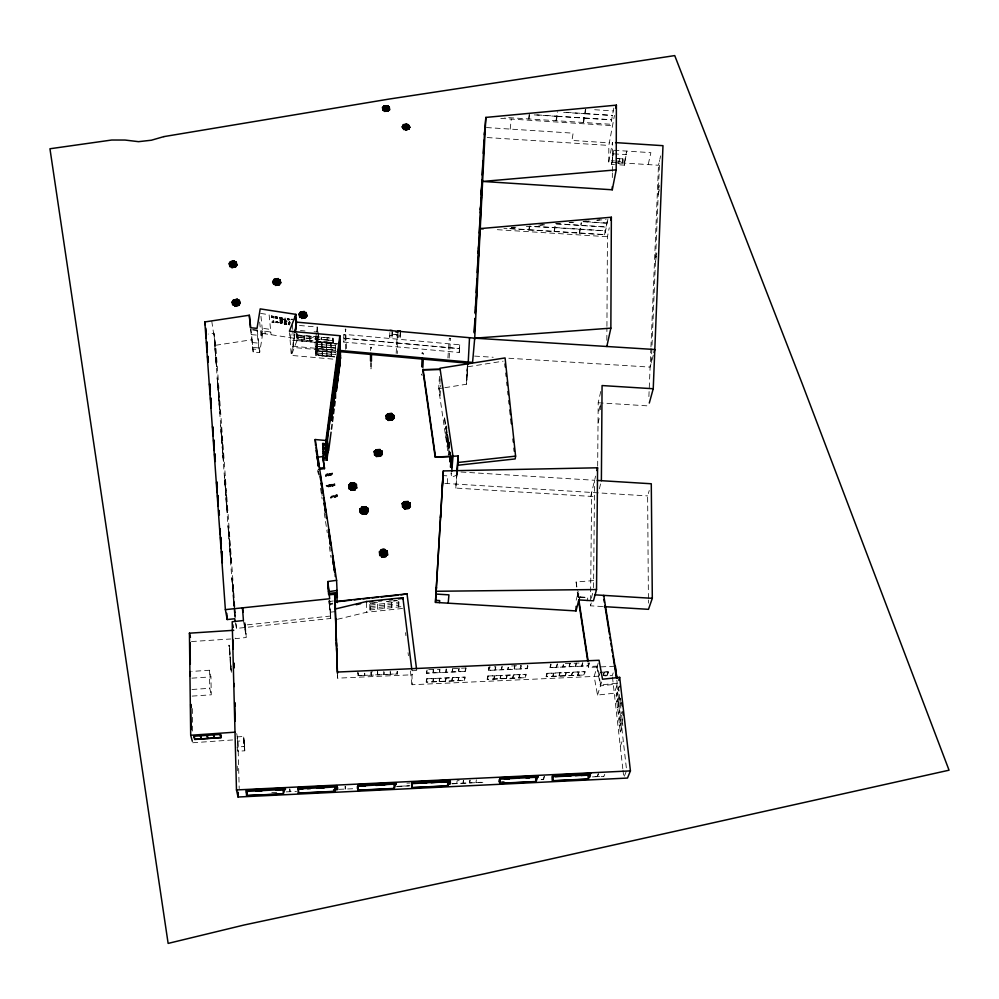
<?xml version="1.0" encoding="UTF-8"?>
<svg xmlns="http://www.w3.org/2000/svg" width="999" height="999" viewBox="0 0 999 999"><rect width="100%" height="100%" fill="white"/><g stroke="black" fill="none" stroke-linecap="round" stroke-linejoin="round"><path stroke-width="0.75" stroke-dasharray="5 3.75" d="M621.965 163.474L623.051 158.841L617.507 158.479M618.793 161.676L618.93 161.189M619.193 161.476L619.368 161.214M614.472 164.51L611.588 164.323L613.623 150.25L650.873 152.66L648.214 164.598M612.325 177.56L612.35 172.977M612.35 171.453L612.474 142.407L608.741 162.05L658.478 165.26L660.639 155.881M611.588 164.323L613.623 150.25M377.372 609.128L377.41 602.672L370.292 603.421L370.317 609.877M377.385 671.603L377.372 674.775L371.266 675.049L371.253 671.877L375.861 671.678M377.709 671.59L377.697 674.762L383.791 674.475L383.841 671.316M606.843 340.309L606.917 327.934M606.93 326.386L607.442 236.726L609.253 227.735M608.741 162.05L608.841 145.429L614.46 115.397M600.499 409.677L600.549 403.596L598.101 414.323M593.568 587.662L594.58 480.269L457.267 471.79L455.806 488.074L596.066 496.703M597.664 466.196L598.201 402.772L600.786 391.296M602.697 606.555L590.484 605.806L591.658 492.457M384.428 608.391L384.515 601.922L388.786 601.485M384.14 672.352L384.116 674.462L390.172 674.188L390.247 671.028M578.646 597.814L578.733 591.633M579.895 597.027L587.961 597.327L587.025 600.923M392.257 330.469L392.033 337.3L389.71 337.163L389.922 330.319M392.033 337.3L392.12 332.192M396.166 353.446L397.19 334.628L397.34 353.509M391.483 607.654L391.633 601.186L397.315 600.586M400.374 330.981L400.124 337.812L397.764 337.662L397.877 332.555M390.534 672.065L390.497 674.175L396.853 673.888L396.928 671.778M400.124 337.812L400.249 332.704M276.186 322.19L277.372 322.09M281.893 322.802C280.744 324.862 278.659 320.642 282.48 322.864M398.526 606.905L398.726 600.436M398.788 606.942L399.001 600.299L392.857 600.936M357.979 675.799L357.917 672.327L357.979 675.799L397.29 674.025L397.402 670.541M280.569 322.59C281.743 321.303 282.342 324.8 279.832 322.64M397.277 674.025L397.352 671.703M287.999 319.368L289.273 319.355M422.352 353.234C425.599 357.28 420.791 347.652 422.202 356.243M651.311 362.612L659.627 160.265M648.888 396.603L650.886 348.476M650.948 346.928L658.478 165.26M411.975 670.741L416.733 670.554M444.842 387.687L466.396 384.253L467.345 366.109M466.645 379.957L467.607 363.648M598.688 676.211L412.063 684.727L412.013 670.042M455.806 488.074L456.955 470.342M456.768 475.986L457.155 470.354M459.215 352.472L459.74 344.78L344.018 334.353L343.656 338.162L343.768 342.07L459.215 352.472L459.64 346.69M275.424 322.078L278.109 322.902L277.635 321.815L275.487 321.79L277.173 321.366L278.271 322.665M286.214 321.178L285.027 321.728M279.732 322.739L280.856 321.94L282.555 323.014M449.413 442.282L448.389 455.194L438.673 388.673L439.523 375.524M440.197 378.808L439.385 391.271L440.084 396.016L440.796 385.139M289.96 319.892C287.6 315.647 286.288 322.44 290.035 319.48M447.902 357.954L449.313 338.174M449.15 358.067L450.586 338.286M452.797 668.718L465.971 667.969L465.522 671.453L426.461 673.226L426.723 669.742L439.66 669.318L439.373 672.489L433.304 672.764L433.554 669.592M445.167 424.438L445.292 422.702M397.764 337.662L397.902 335.951L400.249 336.089M426.461 673.226L426.635 670.903M427.135 669.879L426.898 673.051L432.979 672.777L433.241 669.605M445.754 437.112L446.59 425.936L447.14 429.695M446.478 442.082L447.028 434.74M447.14 440.509C447.764 429.995 446.64 445.616 448.014 446.94M447.589 442.008L448.014 441.021L448.052 441.97M447.639 443.706L447.964 439.797M448.052 440.584L447.902 434.902M448.439 443.019L448.201 446.915M286.9 321.715L286.288 320.592L284.24 320.554A2.498 1.286 13.9 0 1 285.314 320.604C291.021 321.965 279.47 322.365 286.9 321.591M389.71 337.163L389.847 335.439L392.17 335.589M449.213 455.182L449.5 451.073L449.4 455.157M447.252 483.553L447.864 475.899L444.218 475.674M450 453.883L450.087 452.697M459.74 344.78L459.428 348.651L344.131 338.261L344.018 334.353M432.904 681.755L433.154 678.658L426.86 678.945L426.623 682.03L451.773 680.893L452.11 677.797L446.091 678.071L445.791 681.156M433.216 681.73L433.466 678.646L439.448 678.371L439.173 681.468M456.543 475.087C458.179 472.664 454.283 478.421 451.386 475.711L451.635 472.752M456.93 472.502L456.318 479.607M439.972 669.305L439.685 672.464L445.754 672.19L446.066 669.03M467.157 370.092L467.794 362.787M466.945 374.5L467.245 375.437L467.257 374.525M466.97 373.663L467.544 365.909M466.396 384.253L467.994 366.745L503.159 361.176M466.833 379.97L467.357 369.343M439.485 681.443L439.76 678.358L445.779 678.084L445.479 681.181M343.768 342.07L344.131 338.261M446.391 669.018L446.078 672.177L452.135 671.902L452.485 668.743M317.282 342.17L321.678 342.482M510.189 129.096L511.276 119.068M452.684 669.78L452.46 671.89L458.479 671.615L458.841 668.456M459.165 668.431L458.791 671.603L465.122 671.316L465.522 668.144M528.621 118.931L529.133 114.648M529.02 118.956L529.545 114.61M465.522 671.453L465.959 667.969M528.858 229.945L529.37 226.099M529.133 229.957L529.645 226.111L605.569 230.969M279.433 317.582C278.147 318.481 283.479 320.654 281.943 317.545L279.37 317.844L282.068 318.943M315.709 349.925L316.646 343.419L315.984 354.033L316.546 343.406M316.77 342.607C318.469 318.968 316.059 360.352 316.77 342.407L316.858 347.827M318.419 333.579L317.832 337.762L296.616 335.876L297.028 333.079M315.884 354.033L316.72 347.627M316.958 346.391L317.782 340.359L317.045 346.74M318.669 333.354L315.959 357.605L315.11 342.332L316.408 333.167M316.621 331.643L317.27 327.06L297.764 325.324M556.031 120.704L557.267 112M556.431 120.729L557.679 111.963M463.349 780.431L462.949 783.166L456.768 783.466L457.142 780.731L461.788 780.506M463.661 780.406L463.274 783.154L469.443 782.854L469.867 780.107M292.857 331.019L293.556 340.284L291.321 355.407L334.44 359.253M293.981 340.447L295.105 332.817L292.932 347.427L339.185 351.598M291.034 334.003L290.11 340.11L315.11 342.332M292.932 347.427L294.643 334.166M554.095 231.556L555.282 223.863L560.064 223.489M554.37 231.568L555.556 223.876L606.331 227.123M470.192 780.094L469.767 782.829L475.936 782.529L476.386 779.794M488.511 670.416L489.06 666.932L488.499 670.416L527.36 668.656L528.096 665.172L527.36 668.656M250.574 329.245L253.172 352.01L259.678 352.585L262.737 333.429L260.964 316.371M261.064 335.252L262.188 328.184L270.529 329.47M583.229 122.465L585.364 109.465M583.628 122.502L585.776 109.428M493.818 678.97L494.33 675.873L488.074 676.161L487.574 679.258L512.599 678.109L513.199 675.024L507.217 675.287L506.643 678.383M495.841 666.783L495.317 669.954L501.348 669.68L501.91 666.508M494.13 678.958L494.642 675.861L500.599 675.586L500.062 678.683M502.222 666.495L501.673 669.667L507.704 669.392L508.091 667.282M500.374 678.671L500.911 675.574L506.905 675.312L506.331 678.396M579.32 233.167L581.143 222.852M579.595 233.179L581.418 222.839M508.404 667.27L508.016 669.38L514.06 669.105L514.66 665.933M613.811 108.092L610.814 124.263L504.945 117.395M371.453 362.637L371.004 369.081L370.554 362.587M370.529 350.449L370.991 347.04L371.441 350.512M371.428 347.477L370.529 347.527M370.592 368.756L371.466 368.706M514.985 665.921L514.373 669.093L520.354 668.818L520.991 665.646M397.764 335.189L396.566 335.115M604.545 234.777L607.592 219.38M619.567 158.779L618.668 163.349C624.525 166.084 625.162 155.207 617.569 158.716M607.879 219.355L604.82 234.79L503.883 228.346M624.25 163.049L626.673 151.086L624.55 165.16L615.908 164.598M345.654 349.275L345.604 328.946L346.541 349.325M346.029 329.383L345.13 329.433M527.647 665.346L526.972 668.518L520.679 668.806L521.316 665.634L510.077 665.983M598.026 423.376L599.25 418.044M658.416 189.798L659.44 185.464M658.216 194.505L659.59 188.736M290.135 322.465L288.461 322.24L290.072 322.727C289.81 319.955 286.813 322.39 290.035 321.079L289.623 321.253M291.583 319.118L292.332 319.118M590.721 496.378L595.579 476.111M549.887 667.644L550.724 664.148L549.887 667.644L588.561 665.883L589.235 663.561L588.548 665.883M285.527 319.742L283.529 319.18L285.527 319.742L285.477 318.082C283.803 317.382 285.277 320.916 284.727 317.969M284.902 322.852L284.228 322.465L286.039 323.514M284.228 322.465L284.278 324.126L285.015 324.238L284.965 322.59M285.564 321.278L284.328 320.829M285.015 324.238L285.04 323.351M285.577 321.541L284.328 320.617L285.627 321.016M285.976 322.739L286.775 324.5L286.026 324.388L285.976 322.739L286.725 322.852L286.775 324.5M287.175 318.881L289.935 319.58M286.026 324.388L286.838 324.238M289.348 323.226L288.286 323.451L289.673 323.589M289.248 319.243L288.199 318.793L287.887 319.53M289.735 323.926L288.386 323.526L290.197 323.464M289.71 324.975L288.424 324.076L289.722 324.4M289.698 322.165L289.56 321.516M280.082 321.203L280.032 319.543L280.769 319.655L280.831 321.316L280.082 321.203L280.032 319.543M280.769 319.655L279.97 319.805M281.219 317.694C279.945 319.805 280.369 316.695 281.231 318.831M280.831 321.316L280.145 320.941M282.005 319.205L281.943 317.545M281.78 319.817L282.53 319.93L281.78 319.817L281.843 321.466L282.642 321.316L281.843 321.466M283.541 319.443L284.827 319.106M285.477 318.082L284.665 318.231M284.278 324.126L285.09 323.976M551.123 664.285L550.349 667.469L556.368 667.195L557.155 664.01M275.699 317.982C280.369 317.969 275.237 319.53 275.824 317.37M275.724 318.244L275.799 317.108L276.998 317.557M276.885 317.307L276.96 318.169L275.761 317.719L276.973 317.282L275.662 316.583L277.66 316.883L277.722 318.556M276.261 321.815C278.359 321.166 275.225 323.826 277.51 321.915M277.66 316.883L275.599 316.845M271.416 315.934L272.103 316.034L271.416 315.934L271.491 317.595L273.314 316.646L272.203 317.707M271.491 317.595L272.265 317.445M273.052 316.183L272.115 317.095L273.963 316.321L274.026 317.982L273.314 316.646M271.89 322.215L273.102 322.14L273.052 320.754L273.801 320.866L273.863 322.527L271.928 321.69M273.339 317.882L274.026 317.982M273.963 316.321L272.977 316.446M273.052 320.754L273.863 322.527M655.619 257.867L656.867 252.784L655.431 262.35M552.734 676.286L553.496 673.189L547.265 673.463L546.528 676.573L571.428 675.436L572.277 672.327L566.321 672.602L565.496 675.699M593.631 580.569L576.136 581.992L577.01 590.459M553.046 676.273L553.808 673.176L559.74 672.901L558.941 675.998M599.375 488.811L601.048 482.042M557.467 663.998L556.68 667.182L562.687 666.907L563.236 664.785M576.186 600.212L578.384 591.545M559.253 675.986L560.052 672.889L566.008 672.614L565.184 675.711M578.995 600.337L579.895 596.84M578.995 600.524L580.057 596.927L579.17 600.536M563.548 664.772L563.011 666.895L569.018 666.62L569.855 663.448M570.167 663.423L569.33 666.608L575.337 666.333L576.198 663.161M653.259 355.332L650.112 367.108L507.192 358.142M591.321 598.201L592.882 592.419M544.03 776.523L543.281 779.27L540.209 779.407M544.492 776.36L543.681 779.382L539.11 779.595M590.484 605.806L591.271 602.934M332.729 603.071C327.435 606.58 329.295 599.7 329.633 603.396M576.523 663.149L575.649 666.321L581.605 666.046L582.504 662.874M582.817 662.861L581.918 666.033L588.186 665.759L589.11 662.574M614.585 666.246L588.686 667.419L588.498 663.461M648.401 598.451L647.627 495.904L649.25 490.509M598.176 663.186L594.155 676.41L597.514 695.067L614.298 693.181L617.732 683.079L600.711 684.977L597.29 666.108L588.96 666.495M599.213 675.611L600.199 672.165M603.359 673.938L603.483 673.588M604.295 672.14L603.296 675.349L607.392 675.237L608.416 671.79L600.362 672.227M603.908 673.888L603.995 673.526M597.514 695.067L602.072 680.669M607.192 671.99L608.179 672.14M244.58 744.667L244.056 743.768L244.505 744.305M613.186 672.901L612.312 675.586L604.745 675.923M619.33 685.901L618.556 688.161L621.465 713.648M619.368 686.35L618.656 688.411L619.318 694.193M616.246 695.654L617.295 692.619M616.92 701.635L617.969 698.613M616.957 701.935L618.006 698.913M620.729 698.239L620.004 700.274L619.68 697.389M617.607 707.642L618.656 704.645M620.754 698.538L620.042 700.586L620.704 706.393M617.632 707.941L618.693 704.944M618.319 714.01L619.343 710.726M598.189 773.763L597.202 776.51L592.619 776.735M598.513 773.75L597.527 776.498L603.633 776.198M619.005 720.092L620.042 716.832M619.667 725.898L620.741 722.964M619.705 726.198L620.766 723.276M604.757 774.3L604.02 776.31L591.895 776.91M620.367 732.03L621.44 729.133M620.279 746.303L623.051 738.948M296.616 335.876L297.302 334.078L297.64 338.798L291.321 355.407L289.535 332.692M624.363 776.161L626.635 770.504L616.957 685.351M450.561 338.449L449.338 338.336M278.271 322.54L275.524 321.978M316.009 349.475L316.471 348.576L316.034 349.413M234.84 606.668L215.747 345.254L213.948 333.191L208.192 334.066M213.948 333.191L233.828 606.343M287.912 319.205L289.136 319.393M289.173 319.63L287.163 319.031M280.594 322.577L281.805 322.939M279.433 317.769L281.88 317.807M289.86 319.867L287.962 319.268M337.437 619.293L366.633 612.25L402.51 608.466M438.673 388.673L443.294 387.937M215.747 345.254L252.11 339.697L250.886 328.996M329.008 601.573L333.241 600.973M318.369 471.94L318.481 473.214M377.472 602.547L369.78 603.359L369.83 611.912M386.7 601.585L391.308 601.098M370.292 605.044L398.676 602.06M370.304 606.655L398.626 603.683M330.219 612.175L335.439 611.625M370.304 608.266L398.576 605.294M369.817 609.989L402.572 606.543M245.492 631.156L244.88 623.476C247.115 646.565 242.907 611.638 245.567 627.072M330.619 616.033L245.292 625.024L246.254 637.512L235.264 638.686L234.765 635.888M235.489 622.889L236.463 628.408L330.744 618.468L329.67 598.751M245.205 628.783L245.791 629.657L245.217 628.833M245.717 630.706L245.18 627.347M245.367 631.006L246.141 634.502L245.492 630.993M328.921 600.836L329.857 609.865L329.62 605.644M329.258 601.286L329.508 605.244M332.779 604.033L329.695 604.358L329.258 600.087M448.314 443.032L446.303 429.732M511.401 227.485L514.398 227.223M538.723 225.112L543.244 224.725M569.255 222.477L572.29 222.215M583.204 221.266L586.251 221.004M596.94 220.08L599.999 219.817M511.326 227.697L515.834 227.31M526.361 226.398L554.72 227.497M540.159 225.212L544.692 224.812M569.18 222.702L573.751 222.302M589.223 220.966L583.104 221.491L606.868 223.014M596.878 220.304L606.056 219.505M236.863 736.937L243.644 736.463L244.231 746.603M192.745 742.756L233.404 739.897M237.15 738.348L237.725 741.171L244.468 740.696L244.755 750.786L237.987 751.26L237.125 747.065L244.243 746.49L244.83 749.612L244.106 746.49M244.63 745.529L244.018 742.557M192.145 696.103L211.264 694.804L210.926 676.885L209.44 670.242L191.721 671.428M191.908 678.159L210.926 676.885M191.958 689.485L209.765 688.286L211.264 694.804M191.433 641.545L230.732 638.985M406.918 783.166L410.027 783.016M396.815 786.375L399.912 786.225M400.237 786.213L406.443 785.913M406.768 785.888L409.865 785.738M451.848 783.703L456.443 783.478M476.261 782.517L482.43 782.217M276.76 792.332L270.192 792.794L269.705 789.947M286.189 791.882L296.541 791.37M338.948 789.322L355.644 788.636M396.865 786.5L409.165 785.913M452.26 783.815L482.842 782.329M501.56 781.63L504.258 781.505M565.334 663.648L581.006 662.936M337.412 673.576L337.637 678.159L412.599 674.762M601.41 672.277L608.416 671.79M603.334 675.149L607.392 675.237M422.14 375.399L421.353 374.538L422.04 373.938M444.83 483.404L647.627 495.904M580.007 597.152L587.762 597.577M583.116 221.716L607.105 223.252M555.594 223.664L580.719 225.262M580.993 225.287L606.106 226.885M554.994 227.522L580.032 229.121M580.307 229.133L605.344 230.744M509.74 228.496L528.883 229.72M529.158 229.745L554.133 231.343M554.408 231.356L579.358 232.954M579.632 232.967L604.582 234.565M497.302 229.683L607.442 236.726M474.575 356.094L493.219 357.255M598.201 402.772L648.501 405.919M594.655 109.728L613.286 110.939M566.396 112.363L584.69 113.549M585.089 113.574L612.462 115.36M563.673 112.363L584.665 113.724M585.064 113.749L612.437 115.522M536.913 114.885L556.68 116.171M557.08 116.196L583.978 117.944M584.365 117.969L611.65 119.743M534.228 114.885L556.655 116.334M557.055 116.359L583.94 118.107M584.34 118.132L611.625 119.905M500.799 118.394L612.537 125.649M486.451 127.547L573.114 133.167L571.965 140.422L609.315 142.845M487.187 137.55L608.841 145.429M613.611 153.858L626.673 154.695M616.246 158.491L623.051 158.978M611.613 160.727L614.485 160.914M615.921 161.001L624.55 161.563L624.55 165.16M615.396 162.887L622.015 163.349M256.905 330.194L250.786 329.682L256.905 330.194L259.016 349.563L252.997 349.026M300.462 330.557L304.995 330.969M314.073 331.78L318.606 332.18M297.652 335.052L333.004 338.199L333.179 342.732L297.977 339.598L297.652 335.052L297.977 339.598M297.814 337.325L333.092 340.472M251.348 334.628L257.442 335.164M317.907 340.559L317.607 336.126L318.069 342.47L293.556 340.284M317.158 342.52L337.05 344.293M326.536 344.992L330.869 345.379L326.548 345.105M335.414 345.754L331.081 345.367L335.414 345.866M317.457 344.23L321.79 344.73M321.99 344.605L326.336 345.105M317.57 346.466L321.89 346.853M322.103 346.84L326.423 347.227M326.636 347.215L330.956 347.602M331.168 347.602L335.489 347.989M317.582 346.578L321.903 346.953M322.115 346.953L326.436 347.34M326.636 347.327L330.969 347.714M331.168 347.714L335.489 348.102M252.26 342.557L258.316 343.094M317.694 348.688L322.003 349.175M322.215 349.063L326.536 349.563M326.735 349.438L331.056 349.937M331.256 349.825L335.577 350.312M317.807 350.899L322.115 351.273M322.315 351.273L326.623 351.66M326.835 351.648L331.131 352.035M331.343 352.035L335.652 352.41L331.356 352.135M316.358 350.849L316.109 346.678M317.819 351.011L322.115 351.386M322.327 351.386L326.623 351.773M326.835 351.76L331.144 352.147M317.919 353.084L322.227 353.571M322.427 353.459L326.723 353.958M326.935 353.846L331.231 354.333M331.431 354.22L335.726 354.595L335.539 343.506M252.809 347.415L258.841 347.952M317.807 354.807L334.453 356.293M343.656 338.162L459.528 348.601M317.12 341.933L337.712 343.668M321.89 342.482L326.236 342.869M326.448 342.857L330.781 343.256M330.994 343.244L335.339 343.631M292.844 346.216L336.301 350.137M322.327 355.756L318.044 355.369L317.17 339.373M322.54 355.744L326.823 356.131L326.223 342.694M327.035 356.119L331.318 356.506M331.531 356.506L334.378 356.755M334.852 356.943L317.844 355.494L317.095 341.221M260.652 313.424L269.118 314.71L271.041 334.715M280.756 320.429L281.855 320.592M284.265 320.879L286.064 321.228M285.015 323.089L285.976 323.776L284.965 323.614M288.361 324.338L289.772 324.712L288.449 324.4M271.865 321.953L273.926 322.265M270.779 332.055L262.462 330.769L261.326 337.749L259.665 322.015M262.737 333.429L297.64 338.798M236.688 733.578L237.912 739.585L239.198 788.598M244.755 750.786L243.644 736.463M231.368 672.29L230.344 663.461L230.956 666.633M230.532 660.701L229.495 651.585M230.931 666.333L229.92 657.517M230.107 654.795L229.071 645.679M229.683 648.913L229.008 645.129L230.744 669.28M597.002 667.045L600.424 685.876L617.419 683.99L616.708 679.557M234.515 612.837L235.09 616.171L234.69 610.714M233.242 595.654L234.241 604.72M233.654 601.361L234.565 609.078M232.392 584.34L233.404 593.369M232.817 589.972L233.828 599.038M230.195 554.395L230.806 558.179M230.607 559.964L231.194 563.461M228.971 537.824L229.583 541.645M229.37 543.331L229.982 547.14M229.782 548.851L230.382 552.372M229.807 549.125L230.394 552.647M244.78 623.488L245.354 627.097M228.759 530.531L228.097 526.398L231.256 563.998L228.759 530.344M243.431 620.541L246.254 637.512M228.559 532.38L229.171 536.213M226.386 503.009L226.998 506.93M226.785 508.391L227.435 512.574L225.012 479.982M244.817 622.165L245.679 627.434M225.2 486.95L225.811 490.921M225.587 492.282L226.211 496.241M225.986 497.639L226.598 501.573M225.012 480.144L224.35 475.874L226.785 508.566M224.8 481.668L225.399 485.389M224.825 481.93L225.424 485.651M222.203 446.603L222.827 450.674M222.59 451.798L223.214 455.856M222.977 457.018L223.639 461.338L221.291 429.782M221.054 431.143L221.678 435.264M221.441 436.263L222.065 440.359M221.815 441.421L222.44 445.517M221.291 429.932L220.629 425.524L222.964 457.18M217.57 383.966L218.207 388.199M217.944 388.923L218.569 393.144M218.306 393.931L218.943 398.139M218.681 398.951L219.318 403.146M219.056 403.983L219.68 408.166M576.136 581.992L577.497 590.946M577.722 592.444L578.846 599.912M577.235 591.945L578.146 597.914M587.999 662.886L588.686 667.419M321.628 491.995L322.19 495.729M317.994 470.591L318.419 473.501L318.206 470.117M215.959 362.15L216.621 366.72L214.485 342.432L216.621 366.72M217.819 383.029L217.158 378.496L220.092 413.499L217.819 382.892M317.857 470.654L318.506 474.962M320.529 488.274L322.153 499.025M324.25 512.849L327.26 532.804M329.358 546.628L330.981 557.38M214.523 342.882L215.147 346.965M214.872 347.49L215.497 351.81M215.235 352.36L215.859 356.668M215.597 357.242L216.221 361.551M211.788 321.341L215.434 345.741M448.876 441.521L449.263 444.168M450.437 452.16L451.223 457.505M446.441 427.834L447.177 432.842M447.365 434.165L449.5 448.701M449.712 451.286L450.287 455.182M448.376 443.906L450.199 455.144M446.153 431.63L447.252 439.048M448.226 445.779L449.388 453.683M447.152 440.322L448.214 447.14M450.986 472.952L451.386 475.711M289.897 788.96L290.272 791.683M289.573 788.985L289.947 791.695M405.532 632.654L405.919 635.676M408.042 652.647L408.429 655.706M410.339 670.978L412.063 684.727M622.14 718.955L622.839 725.087M621.628 715.147L622.827 725.636M612.474 677.047L622.789 768.643M622.964 770.142L623.638 776.098M608.241 672.065L607.192 675.049M257.218 329.845L259.678 352.585M330.744 618.468L329.033 600.936M264.935 331.156L265.21 333.816M272.103 316.034L272.115 317.095M252.11 339.697L253.172 352.01M282.53 319.93L282.58 321.578M284.303 320.292L284.328 321.765M298.202 337.262L298.052 335.177L321.066 337.237L321.166 339.31M292.395 324.837L292.744 329.47M234.965 608.216L235.652 617.544M236.114 623.751L236.463 628.408M232.567 581.955L235.152 616.708L231.93 578.184L232.992 587.749M233.941 607.892L234.64 617.195M296.391 332.817L296.953 340.597L297.527 331.481M229.683 648.676L231.256 670.866M303.783 335.689L303.921 337.774M303.933 337.974L304.071 340.035L298.364 339.535L298.202 337.462L321.178 339.51L321.278 341.571L315.821 341.084L315.709 339.023M304.071 335.714L304.208 337.799M304.22 337.999L304.358 340.06L309.777 340.547L309.653 338.486M309.802 336.226L309.927 338.299M309.94 338.511L310.065 340.572L315.534 341.059L315.422 338.998M309.515 336.201L309.64 338.274M315.584 336.75L315.696 338.823M315.297 336.725L315.409 338.798M329.583 600.599L330.344 614.61M317.27 327.06L317.67 334.702M321.89 342.357L322.552 355.919M321.453 339.335L321.353 337.262L326.848 337.749L326.935 339.822M321.678 342.307L322.34 355.869M345.379 786.275L345.504 788.998M345.055 786.288L345.179 789.01M326.436 342.744L327.035 356.293M327.222 339.847L327.135 337.774L332.617 338.261L332.704 340.334M330.781 343.069L331.318 356.631M330.994 343.119L331.531 356.668M333.004 338.199L333.179 342.732M337.537 675.087L337.637 678.159M243.781 738.398L244.193 746.628M237.725 741.171L237.987 751.26M237.263 766.096L237.375 770.729M358.366 673.513L358.404 675.624L364.523 675.349L364.498 673.239M209.44 670.242L209.765 688.286M364.81 673.226L364.835 675.336L370.954 675.062L370.941 671.89M192.308 708.541L192.632 733.416M366.558 602.597L366.633 612.25M648.413 599.999L648.438 603.109M444.567 417.757L445.891 429.395L444.567 417.757M397.889 334.603L392.12 334.578L397.889 334.603M426.448 678.808L426.198 682.205L464.772 680.444L465.209 677.047L426.448 678.808M452.422 677.784L452.085 680.868L458.079 680.606L458.441 677.509L452.422 677.784M458.753 677.497L458.391 680.581L464.373 680.319L464.772 677.222L458.753 677.497M487.687 676.023L487.137 679.42L525.524 677.672L526.236 674.275L487.687 676.023M489.448 667.07L488.948 670.242L494.992 669.967L495.516 666.795L489.448 667.07M513.511 674.999L512.912 678.096L518.868 677.834L519.492 674.737L513.511 674.999M519.805 674.725L519.18 677.809L525.137 677.547L525.799 674.45L519.805 674.725M546.89 673.338L546.078 676.735L584.278 674.999L585.264 671.59L546.89 673.338M280.819 320.167L281.78 320.854L280.819 320.167M572.589 672.315L571.74 675.411L577.672 675.149L578.533 672.052L572.589 672.315M578.846 672.027L577.971 675.137L583.903 674.862L584.802 671.765L578.846 672.027M617.295 692.07L616.146 695.404L620.354 732.579L621.54 729.395L617.295 692.07M291.833 319.418L291.608 319.443A2.498 1.299 13.7 0 1 292.27 319.38L291.833 319.418M326.948 340.022L321.466 339.535L321.566 341.596L327.035 342.083L326.948 340.022M332.704 340.534L327.235 340.047L327.322 342.108L332.792 342.595L332.704 340.534"/><path stroke-width="1.5" d="M374.275 451.336L375.312 451.261L374.275 451.336L374.625 455.169L375.661 455.082L375.312 451.261M374.625 455.169L375.661 455.02M374.613 451.386L374.975 455.069M374.9 452.372L375.087 454.133M374.962 451.361L375.324 455.044M375.299 452.048L374.425 452.122L375.05 452.247M375.811 451.123L380.419 450.786M375.774 450.824L380.394 450.487M375.824 450.074L380.095 449.85M376.036 453.683L380.656 453.271M375.986 452.984L380.594 452.647M375.949 452.672L380.569 452.335L375.949 452.684M375.924 452.372L380.532 452.023M375.861 451.748L380.482 451.411M375.874 450.699L380.144 450.462L380.057 449.475L375.799 449.787L376.123 454.607L380.744 454.27L380.357 450.187L375.749 450.586L380.119 450.162M376.123 454.607L380.744 454.195L380.357 450.187M376.099 454.308L380.719 453.883M376.361 455.831L380.631 455.594M616.196 169.855L482.617 181.443L612.275 189.785L616.196 169.855L616.383 105.145L485.851 117.42L484.328 134.753M376.423 456.518L376.336 455.532L380.607 455.219L380.694 456.206L376.423 456.456M376.386 456.143L380.669 455.906M377.435 456.081L377.397 455.594M552.659 775.212L552.559 780.956L588.286 779.22L590.609 773.376L552.659 775.212L552.559 780.956M606.818 346.491L610.864 328.147L611.351 217.233L480.244 228.596L483.341 228.796M612.275 189.785L612.287 186.726M377.06 784.952L377.06 783.716M382.542 107.38L382.954 110.327L383.878 110.165L383.466 107.23L382.542 107.38L382.954 110.327M382.842 107.368L383.266 110.215M383.341 109.553L383.129 108.229M383.154 107.343L383.579 110.19M383.466 109.54L382.942 109.715M379.745 551.51L380.119 555.444M380.045 552.547L380.232 554.433M380.107 551.473L380.494 555.419M380.194 552.422L379.545 552.285L380.457 552.21M381.156 450.874L381.518 454.632M383.878 106.056L383.966 106.856L383.878 106.056L387.649 105.782L387.749 106.493M384.165 106.418L384.615 109.503M384.478 106.394L384.927 109.478M384.79 106.369L385.414 110.14L386.95 110.002L386.788 108.804M385.102 106.344L385.552 109.44M385.414 106.331L386.288 109.578L385.726 106.306M601.386 480.694L602.072 385.552L653.234 388.748L662.986 145.679L615.534 142.607M380.469 551.448L379.395 551.535L379.757 555.544L380.844 555.394L380.469 551.386M381.256 451.948L381.843 451.723M381.393 452.048L381.581 453.821M381.506 450.924L381.88 454.607M381.069 552.322L385.839 551.947M381.044 551.985L385.801 551.61M380.981 551.323L385.739 550.948M381.056 550.849L385.689 550.312L386.089 554.645L381.318 555.019C377.747 550.911 384.128 546.653 385.464 550.437M381.019 550.449L385.427 550.187M380.994 550.187L385.402 549.775L380.994 550.124M381.855 450.899L380.806 450.974L381.168 454.732L382.217 454.645L381.855 450.824M381.256 554.295L386.026 553.921M381.231 554.045L385.989 553.596M381.193 553.708L385.964 553.346M381.131 553.059L385.901 552.684M381.106 552.659L385.864 552.272L381.106 552.647M381.318 555.019L386.089 554.582M381.281 554.632L386.051 554.258M381.556 556.331L385.976 555.981M386.039 106.281L386.488 109.366L386.039 106.194M386.351 106.256L386.8 109.341M386.663 106.231L387.113 109.316M387.275 106.194L387.737 109.278M387.425 109.303L386.938 105.969M387.749 106.581L387.649 105.782L388.049 109.253M442.994 475.599L435.452 602.409L576.036 610.926L578.846 599.912L593.443 600.799L596.54 589.535L597.564 467.794L443.344 470.929L442.22 487.187M382.667 556.493L382.629 555.993M387.899 106.144L383.866 106.443M388.336 111.076L388.236 110.277L384.453 110.639L384.553 111.364L388.336 111.076L388.236 110.277M388.736 107.68L389.135 107.78M388.623 106.943L389.036 109.878M388.861 107.805L389.061 109.278M388.936 106.918L389.36 109.765M389.248 106.893L388.324 106.968L388.736 109.902L389.66 109.828L389.248 106.806M386.401 415.372L386.775 418.968M386.426 419.068L386.076 415.322L387.1 415.247L387.462 418.993L386.438 418.993M386.75 415.347L387.125 418.943M387.749 416.683L392.307 416.271M387.687 416.071L392.245 415.671M387.624 415.384L392.182 415.147M387.662 414.697L392.12 414.548M387.6 414.173L391.82 413.798M387.924 418.419L392.495 418.094L387.924 418.494L387.575 413.798L391.783 413.499L391.883 414.398M387.899 418.194L392.457 417.794M387.837 417.594L392.395 417.182M387.812 417.282L392.37 416.883M387.774 416.983L392.345 416.583M385.939 555.656L381.531 556.006L381.618 556.98L386.039 556.568L385.939 555.594M388.149 419.805L392.382 419.418M388.124 419.493L392.345 419.118L392.445 420.092L388.211 420.392L388.124 419.43L392.345 419.118M388.186 420.104L392.407 419.717M386.526 555.057L387.6 554.907L387.225 550.899L386.151 551.048L386.526 555.057L387.6 554.969M386.501 551.023L386.888 555.019M388.661 414.273L388.611 414.123M386.601 552.197L386.938 554.083M386.863 550.998L387.25 554.932M576.036 610.926L576.098 606.331M390.771 414.123L390.734 413.723M391.845 414.173L387.537 414.56L392.095 414.173L392.495 418.169M391.783 413.499L387.575 413.873M393.606 418.519L393.219 414.847L393.606 418.593M386.675 784.49L386.7 783.241M406.031 126.623L405.969 128.159L405.906 127.397M402.247 503.421L403.309 503.284L403.696 507.23L402.634 507.317L402.247 503.359L403.309 503.284M402.597 503.396L402.997 507.217M402.947 503.371L403.346 507.255L402.947 503.309M393.993 784.515L394.18 788.661L357.892 790.421L357.742 786.038L396.278 784.015L396.316 782.779L357.779 784.64L357.892 790.421M394.18 788.661L396.316 782.779M403.833 503.259L408.516 502.909M403.796 502.872L408.479 502.584L403.846 502.372M403.808 502.06L408.141 501.81M403.996 504.87L408.678 504.433M403.958 504.545L408.641 504.108M403.933 504.22L408.616 503.871M403.896 503.908L408.579 503.546M403.858 503.583L408.541 503.221M404.12 506.068L408.816 505.706M404.058 505.506L408.741 505.069M403.771 502.622L408.454 502.197L408.878 506.418L404.183 506.705M404.483 508.716L404.383 507.704L408.728 507.367L408.816 508.379L404.483 508.716L408.816 508.379M404.445 508.404L408.791 508.079M402.859 598.801L402.897 597.689L366.546 601.498L335.464 608.953L335.189 604.907M408.216 502.372L408.116 501.423L403.783 501.748L404.183 506.78M408.179 502.122L403.846 502.46M408.728 507.367L404.383 507.767M408.891 502.972L409.952 502.822L410.352 506.768L409.29 506.855L408.891 502.897L409.952 502.822M409.24 502.934L409.652 506.755M409.34 504.083L409.802 504.045M410.002 506.793L409.59 502.847L410.002 506.73M402.747 126.648L404.707 129.196L403.034 126.461L402.197 126.761L403.858 129.583L404.707 129.196M403.034 126.461C400.374 126.086 407.53 133.304 402.46 126.748M403.509 125.749L407.467 125M403.921 126.523L408.304 124.613L409.977 127.422L409.14 127.722L407.08 124.213L403.159 125.687M404.195 126.873L408.678 125.449L404.058 126.648M404.333 127.098L408.316 126.311L404.607 127.635M408.454 126.536L404.607 127.56M334.952 601.61L407.03 593.868L400.949 594.867M405.856 130.182C414.86 126.523 400.761 131.493 409.153 128.734M406.318 124.013C407.792 125.15 403.808 123.327 402.884 125.325L403.296 125.999L407.355 124.663M406.593 124.55L402.884 125.25L405.157 128.534L409.528 126.836M407.205 124.513L403.159 125.774M408.017 124.8L409.702 127.435M404.882 128.084L408.666 126.274L404.745 127.785M405.444 129.508L409.016 128.509L405.569 129.733M421.715 366.808L422.14 357.754M422.864 367.395L423.226 359.852M474.2 332.842L474.9 318.943M475.212 312.774L475.911 298.876M476.223 292.707L476.935 278.808M477.247 272.64L477.947 258.816M478.246 252.809L478.933 239.285M479.258 233.092L479.957 219.143M480.269 212.937L480.931 199.962M481.218 194.48L481.955 179.745M482.192 175.075L482.904 161.076M483.291 153.396L483.953 140.272M474.338 332.13L475.037 318.281M475.274 313.674L477.959 260.614M478.321 253.509L480.981 200.999M481.281 194.955L484.527 132.492M478.484 256.044L482.33 179.982L481.356 191.771M485.851 117.42L474.712 338.174L472.577 362.425L339.41 350.412M467.607 364.623L467.744 362.063L467.794 364.635M468.119 364.385L469.518 337.712M457.342 470.492L458.216 455.981L435.177 457.067L453.009 456.481L439.997 368.219L505.069 357.929L515.596 456.131L515.172 458.928L457.617 465.272M435.452 602.409L443.344 470.929M411.663 783.666L450.062 781.418L450.212 780.169L411.838 782.03L411.75 783.266M450.212 780.169L448.002 786.038L411.875 787.799L411.838 782.03M441.845 495.417L442.02 493.156M440.434 517.694L440.884 511.788M440.959 510.726L441.121 508.479M440.047 526.173L440.222 523.951M439.135 541.77L439.298 539.647M397.877 332.555L398.014 330.831L400.374 330.981M438.024 560.938L438.186 558.791M437.162 575.636L437.312 573.626M421.341 782.804L421.441 781.568M436.351 589.422L436.513 587.325M450.174 461.813L450.474 457.804L450.274 461.8M450.437 467.082L451.223 457.505L451.885 462.062M439.523 602.584L439.685 600.586L435.739 600.349M452.197 458.329L451.423 467.607L450.387 460.477M451.76 471.278L453.009 456.481M480.831 202.11L481.918 186.888M456.793 471.565L458.216 455.981M480.457 209.303L481.393 197.29M457.067 470.254L457.205 469.205M480.432 209.84L480.656 207.317M478.471 248.589L478.696 246.116M478.296 253.846L478.821 247.952M477.722 263.374L478.633 251.736M477.847 262.774L478.471 255.906M430.919 782.342L431.031 781.093M475.586 307.517L476.948 292.682M448.176 603.184L448.951 594.855L436.101 594.08M474.6 339.385L474.712 338.174L610.864 328.147M440.497 781.88L440.621 780.631M326.486 451.998L323.077 451.698L326.486 452.097L327.622 443.431M335.726 382.642L340.209 348.476M326.611 454.033L326.898 451.648M326.96 451.361L327.684 445.754M331.356 418.618L335.264 388.898L331.418 420.167L331.368 418.431M335.801 384.69L340.272 350.674L340.559 358.716M326.71 456.031L326.998 453.646M327.06 453.359L327.772 447.764M335.876 386.925L340.372 352.797M326.798 458.017L327.098 455.644M327.148 455.357L327.872 449.775M335.964 389.16L340.422 355.219M322.64 443.531L326.086 443.843L322.64 443.531L323.514 459.815L326.885 460.114L328.009 451.598M336.089 390.946L339.997 361.401M340.01 361.176L340.484 357.405M328.646 450.661L331.081 432.192M331.481 429.12L332.093 424.5M332.492 421.416L333.104 416.808M333.504 413.723L334.116 409.103M334.515 406.031L335.127 401.411M335.527 398.326L335.564 378.209M336.526 390.721L337.113 386.238M337.512 383.254L338.099 378.758M338.499 375.774L339.086 371.291M339.473 368.294L340.072 363.811M326.885 460.114L325.911 440.497L339.835 335.701L289.423 331.218L295.891 314.36L260.19 308.891L257.055 328.334L250.399 327.734L249.313 315.234L204.82 321.94L225.374 609.627L227.223 619.53L234.753 618.743L235.24 621.503M326.099 443.868L339.947 339.298M326.198 445.916L326.498 443.506M326.561 443.231L339.997 341.77M339.535 347.39L340.072 343.344M326.311 447.939L326.598 445.554M326.661 445.267L340.072 344.006M326.411 449.975L326.698 447.577M326.76 447.29L327.485 441.67M335.676 379.957L336.301 375.224M336.338 374.975L336.813 366.009M339.585 350.424L336.988 370.017L336.725 363.698M339.648 349.925L339.835 335.701M335.639 380.394L340.147 346.353M296.241 325.187L295.329 331.293L296.266 325.187L295.192 316.183M294.867 332.655L296.453 322.115L474.712 338.174L654.807 349.513L654.033 352.422M328.396 486.625L328.796 485.277L329.97 485.064M329.046 485.377L329.882 485.289L330.045 486.376M615.834 108.079L616.383 105.145M610.751 220.23L611.351 217.233M498.876 781.767L499.338 779.495M499.775 779.395L500.099 777.759L538.211 775.911L537.887 777.16L499.825 779.158L500.087 783.503L535.963 781.755L538.211 775.911M500.087 783.503L500.099 777.759M509.365 778.546L509.64 777.297M328.896 475.262C329.058 472.777 330.981 476.535 332.18 473.601M328.946 486.501L328.933 485.514M330.981 497.564C331.144 494.767 336.201 497.789 336.001 495.367M518.881 778.084L519.168 776.835M596.903 470.566L597.564 467.794M528.384 777.622L528.696 776.373M535.601 777.659L535.963 781.755M649.288 403.059L653.234 388.748M603.446 596.366L603.733 595.379L616.995 678.458M561.775 775.998L562.15 774.749M571.253 775.549L571.64 774.287M580.719 775.087L581.131 773.838M618.706 680.207L619.68 677.334L602.522 679.233L599.063 660.264L337.337 672.052L335.015 598.189L334.603 594.255L329.27 594.817M590.609 773.376L590.172 774.625L552.26 776.61L552.634 780.719L588.374 778.983M589.635 777.359L590.421 775.074L581.043 775.536M597.302 480.444L651.286 483.766L652.31 598.326L648.488 609.328L604.22 606.643M283.279 794.043L285.289 788.149L246.403 790.034L246.628 795.591L283.279 794.043L283.192 789.647L275.612 790.259M334.94 791.533L337.013 785.651L298.289 787.524L298.489 793.306L334.94 791.533L334.827 787.387M619.68 677.334L630.419 770.891L627.497 778.059L238.062 797.015L236.476 789.947L232.193 621.728L243.431 620.541L242.457 607.842L243.157 612.137M422.789 369.73L440.159 369.355L422.789 369.73L435.177 457.067M330.02 473.913L330.694 474.937L332.143 473.314M334.877 496.903C334.927 495.392 331.243 497.002 330.919 497.827M403.271 127.085L402.634 127.46M404.071 128.784L404.183 128.584M408.666 125.449L404.333 127.185M404.995 125.287L407.093 128.309L405.681 128.809L405.007 127.672M230.507 265.846L229.82 265.859L230.669 265.821M236.164 262.962L235.489 262.974M232.367 302.435L233.004 302.597M233.229 302.435L232.405 302.572L233.229 302.422M233.516 304.295L232.817 304.295M239.685 303.084L239.161 303.184M274.213 283.466L273.801 283.691M279.982 280.682L279.458 280.781M280.419 282.38L279.895 282.492M232.592 262.075L233.254 265.522M230.869 263.936L234.99 262.974M234.915 263.249L230.831 263.798M235.002 263.574L230.981 264.41M300.087 314.635L299.225 314.66M300.399 316.533L299.875 316.633M306.231 313.399L305.369 313.424M306.543 315.297L305.869 315.322M238.087 301.998L234.091 302.784M276.686 281.631L276.785 282.967L276.873 281.993M278.858 280.844L274.825 281.743M278.846 281.293L274.775 281.98M388.062 107.605L384.103 107.755L388.049 107.467M387.999 108.004L384.178 108.304M302.46 312.612L303.259 316.159M304.882 313.873L300.911 314.673M304.97 314.21L300.999 315.01M328.696 475.474C327.16 475.811 327.023 473.051 325.886 476.086M326.448 485.714L327.747 485.714M336.026 495.354L337.187 495.154M387.125 418.169L386.426 418.094M393.606 417.869L393.057 417.907M375.149 452.347L374.438 452.272M375.337 454.245L374.613 454.195L375.499 454.27M381.868 451.885L380.994 451.948M381.893 453.921L381.331 453.958M349.613 485.939L349.038 485.989M349.775 487.862L349.213 487.937M356.243 485.614L355.931 485.526M356.418 487.549L355.944 487.462M360.402 511.775L361.014 511.55M367.632 509.353L366.883 509.128M367.807 511.326L367.083 511.426M403.346 506.356L402.622 506.306M410.002 506.006L409.44 506.056M380.494 554.545L379.745 554.47L380.656 554.433M387.262 554.183L386.526 554.108L387.425 554.033M404.795 125.137L406.668 127.972M276.323 279.658L277.135 283.192M383.329 550.511L383.491 554.82M406.331 506.58L405.894 502.697M325.986 475.824L326.373 474.475L327.547 474.25M326.785 485.764L327.422 485.689M408.591 126.673L404.882 128.009L408.728 126.91M403.908 126.511L407.767 125.412L404.046 126.736M402.572 127.348L403.346 127.21M356.193 604.732L360.639 603.658M277.123 282.542L276.611 281.318M302.372 316.571L304.008 316.221L303.646 314.81M299.85 317.395L300.836 317.133L299.937 313.686L298.963 313.961L299.85 317.395L300.836 317.195M306.006 316.159L306.993 315.896L306.081 312.462L305.107 312.724L306.006 316.159L306.993 315.971M305.532 316.708L301.523 317.582L301.735 318.431L305.756 317.545L305.532 316.708L305.756 317.545M301.673 318.157L305.694 317.345M304.345 311.988L300.412 313.074L304.433 312.35L304.208 311.438L300.187 312.237L301.286 316.633L305.582 315.771L304.595 311.988L300.337 312.787M300.749 314.46L304.957 313.599M300.911 315.085L305.12 314.235M299.712 316.533L300.537 316.358M306.681 315.135L306.019 315.409M237.412 299.313L233.391 300.1L237.412 299.238L237.612 300.075M233.454 300.387L237.487 299.588M237.737 299.775L233.429 300.624L234.328 304.383L238.636 303.534L237.75 299.85M233.379 300.037L233.591 300.936L236.276 300.412M233.092 301.473L232.118 301.735C231.98 306.78 235.489 305.357 233.104 301.548M238.536 301.223L239.36 301.049M233.853 302.235L238.099 301.536L234.003 302.422M234.003 302.859L238.212 302.01M233.641 304.133L232.992 304.408M239.036 303.234L239.86 303.072M238.636 304.545L234.603 305.269L234.802 306.181L238.836 305.307L238.636 304.47L234.603 305.344L234.802 306.181M275.162 283.654L279.42 282.742L275.162 283.654L274.138 279.37L278.122 278.596L278.334 279.483M274.213 279.708L278.184 278.871M274.238 279.945L278.484 279.108L279.42 282.817M274.238 280.02L278.484 279.108M278.334 279.408L274.35 280.269L274.138 279.37M279.97 279.595C277.847 279.046 279.146 284.403 280.831 282.967L279.982 279.67M273.164 281.743L273.988 281.581M274.663 281.518L278.821 280.694M279.258 280.544L280.07 280.382M274.026 281.73L273.364 281.98M278.983 281.306L274.9 282.068M273.676 283.741L274.488 283.566M279.77 282.542L280.582 282.367M276.286 283.654L277.922 283.329L276.848 279.508M275.549 285.09L279.608 284.653L279.395 283.753L275.412 284.615L275.624 285.439L279.608 284.578M279.47 284.028L275.487 284.89L279.395 283.753M234.353 260.989L230.382 261.75L234.34 260.914L234.553 261.8L230.507 262.225M230.432 262.3L234.665 261.401L235.552 265.072L231.306 265.896L230.369 261.676M230.569 262.487L234.54 261.726M230.095 263.087L229.133 263.349L229.945 266.671L230.906 266.408L230.107 263.162M230.195 263.861L229.408 264.161M231.069 264.335L235.102 263.436M231.306 265.896L235.539 264.997M234.116 265.597L232.505 265.921L232.168 264.56M236.026 265.497L237 265.309L236.176 261.9L235.202 262.1L236.014 265.422M235.539 266.009L231.568 266.783L231.768 267.67L235.752 266.895L235.552 266.084M231.706 267.407L235.689 266.633M328.459 591.683L337.038 590.459M328.609 594.505L327.897 581.543L336.588 580.307L315.197 439.535L325.911 440.497M316.733 457.355L322.714 456.555L324.413 467.594L324.475 468.643L318.469 469.443M319.905 468.194L324.413 467.594M457.867 462.487L515.596 456.131M351.273 600.149L334.977 601.96L334.603 594.255M354.233 599.825L360.152 599.163M363.124 598.838L369.118 598.189M328.621 593.431L336.313 592.632L337.362 602.584M225.374 609.627L329.67 598.751L327.897 581.543M372.152 597.877L378.209 597.24M381.243 596.927L397.914 595.179M369.58 601.922L372.602 601.61M378.658 600.973L381.68 600.661M389.248 599.862L392.282 599.55M398.326 598.913L402.872 598.438M386.326 552.085L387.212 551.848L386.501 552.197M361.276 511.525L360.552 511.713M366.558 511.113L361.85 511.388M367.957 511.176L367.332 511.238M361.913 512.1L366.621 511.675L366.246 507.504L361.538 507.929L361.913 512.037M360.389 512.637L361.451 512.549L361.114 508.591C357.829 507.567 362.137 518.518 360.04 508.666L361.114 508.591M366.571 513.711L366.483 512.687L362.125 513.086L362.212 514.048L366.571 513.711L362.212 514.048M362.187 513.736L366.546 513.399M354.595 483.004L350.274 483.404L354.595 483.004L354.67 483.941M354.645 483.703L350.199 484.178L354.87 483.766C359.078 489.622 347.028 490.534 350.199 484.115M348.713 484.99L349.775 484.84L350.1 488.761L349.038 488.836L348.713 484.927L349.775 484.84M355.344 484.54L356.406 484.39L356.73 488.299L355.681 488.386L355.344 484.465L356.406 484.39M350.274 485.064L354.957 484.702L350.274 485.052M348.863 485.714L349.75 485.651M355.007 485.339L350.337 485.764L355.007 485.414M355.507 485.389L356.393 485.314M350.362 486.076L355.032 485.726M355.057 485.964L350.387 486.401L355.057 486.051M350.412 486.713L355.095 486.363M350.437 487.037L355.12 486.688M350.474 487.35L355.144 487M350.499 487.662L355.169 487.312M349.063 487.987L349.937 487.912M350.524 487.987L355.194 487.637M355.706 487.649L356.581 487.574M350.774 489.21L355.095 488.886L355.182 489.897L350.849 490.222L350.774 489.21L355.107 488.961M355.132 489.273L350.799 489.522M355.157 489.51L350.824 489.922L355.157 489.597M404.945 502.622L404.857 501.81L404.745 502.634M407.043 501.898L407.305 502.435M366.046 507.667L365.959 506.718L361.601 507.055L361.688 508.066M362.762 507.917L362.687 507.117L362.562 507.929M402.41 504.158L403.296 504.083M403.309 504.27L402.585 504.433M409.066 503.821L409.952 503.746M361.663 507.754L366.009 507.43M361.576 508.191L366.271 507.892L361.663 507.679M361.601 508.578L366.308 508.216M366.72 508.266L367.782 508.129C369.692 513.111 365.734 513.523 366.72 508.204L367.782 508.129M361.626 508.891L366.333 508.541M361.65 509.215L366.358 508.853M360.202 509.478L361.089 509.403L360.377 509.74M361.688 509.54L366.396 509.178M402.634 506.456L403.534 506.381M361.713 509.865L366.421 509.502M367.782 509.228L366.895 509.278L367.482 511.226M409.303 506.118L410.189 506.043M361.738 510.177L366.446 509.827M366.508 510.464L361.8 510.751M382.704 107.979L383.479 107.917L382.854 108.242M388.499 107.68L389.273 107.63M382.929 109.59L383.716 109.653M388.711 109.153L389.498 109.228L388.848 109.303M388.261 110.527L384.49 110.789L388.299 110.764M384.515 111.114L388.336 111.001M382.068 453.946L381.168 453.833M383.866 106.144L387.674 106.006M385.202 106.431L387.712 106.256M386.226 416.084L387.1 416.183L386.238 416.233M392.694 415.784L393.569 415.709M386.438 418.256L387.3 418.194M392.919 417.944L393.781 417.882M389.185 419.493L389.235 420.254L388.986 419.505M233.754 630.294L189.435 633.179L190.697 735.264L234.852 732.18M220.479 734.402L193.794 736.263L194.668 739.472L221.216 737.612L220.479 734.402L221.179 737.474L194.942 739.31L194.118 736.251M236.476 789.947L630.419 770.891M255.806 791.22L261.9 790.921M302.959 788.935L298.414 789.148L298.289 787.524M307.517 788.711L310.552 788.561M316.621 788.273L324.2 787.899M365.297 785.913L357.742 786.038M375.861 785.401L384.927 784.964M420.679 783.228L426.698 782.929M431.206 782.716L447.777 781.68L448.002 786.038M504.445 779.17L509.115 778.945M526.261 778.109L529.37 777.959M555.294 776.698L570.804 775.948M575.461 775.724L587.949 774.887L588.286 779.22M334.802 787.462L337.537 787.337L337.674 789.597L333.579 789.797M361.488 786.176L365.584 785.976M440.934 782.317L450.424 781.867L450.137 784.128L447.44 784.265M504.732 779.232L508.778 779.033M246.628 795.591L283.254 793.818M298.451 793.069L334.927 791.295M357.879 790.184L394.18 788.423M411.888 787.562L448.027 785.801M500.137 783.266L536.026 781.518M377.984 450.512L378.234 454.42M436.313 591.271L596.54 589.535M334.578 484.115L332.567 485.751M594.954 594.842L652.31 598.326M389.922 330.319L392.257 330.469M395.966 332.093L396.778 332.143M322.914 445.629L326.036 446.016M323.014 447.664L326.136 447.939L323.027 447.764M323.127 449.687L326.236 450.074M323.339 453.746L326.436 454.033L323.339 453.846M323.439 455.756L326.536 456.131M323.551 457.742L326.636 458.017M323.551 457.842L326.636 458.116M339.185 351.598L469.355 363.336M322.802 443.681L325.936 443.968L326.735 460.102M323.239 451.835L326.336 452.122M332.567 485.989L334.016 484.378L334.665 485.314M330.182 486.438L331.78 484.79L332.542 485.989M389.635 414.51L390.01 418.306M334.902 496.915C336.526 497.727 336.588 493.369 337.163 496.366M329.907 473.813C328.159 473.339 328.496 477.31 327.572 474.275M363.711 507.754L364.061 511.9M236.064 264.76L236.713 264.498L235.901 264.648M275.349 279.995L275.237 279.558M278.534 284.802L278.409 284.353M303.446 312.462L303.321 312.013M304.67 317.757L304.583 317.52M302.622 318.169L302.297 317.495M329.995 485.077C330.269 488.686 332.13 481.93 332.517 485.701M237.737 305.519L237.675 305.282M235.702 305.919L235.664 305.682M408.878 128.197L409.29 128.859L408.878 128.284M405.994 124.975L405.494 124.463L407.305 127.747M390.384 418.256L390.035 414.622M407.093 502.41L407.03 501.648M407.704 508.354L407.642 507.592M405.507 508.528L405.457 508.016M379.046 450.437L379.008 449.95M379.595 456.193L379.732 455.432L379.807 456.206M406.718 506.505L406.318 502.672M378.646 454.358L378.271 450.636M384.328 550.474L384.29 549.7M384.902 556.605L385.04 555.806L385.114 556.63M190.697 735.264L192.332 741.258M364.922 507.704L365.06 506.93L365.135 507.742M365.459 513.673L365.434 513.399M305.432 312.662L306.331 316.096M304.27 312.05L305.244 315.834M303.958 312.188L304.907 315.909M303.471 311.725L304.583 315.971M304.67 317.02L304.857 317.732M303.271 312.25L304.258 315.959M302.947 312.387L303.921 316.109M301.948 312.512L302.922 316.296M190.722 704.57L191.259 706.892M302.61 316.371L301.623 312.587L302.597 316.296M301.273 312.175L302.26 316.433M301.099 312.2L301.273 312.912M300.637 312.849L301.598 316.571M299.7 314.722L300.287 316.421M200.724 735.926L201.486 738.848M200.399 735.951L201.161 738.873M383.891 554.745L383.529 550.774M363.249 513.848L363.249 513.573M279.645 279.732L280.519 283.029M280.182 283.167L279.32 279.795M278.122 278.596L279.108 282.879L278.159 279.245M277.834 279.308L278.771 282.867M277.385 278.883L278.434 283.004M278.546 284.066L278.721 284.765M277.185 279.433L278.109 283.067M276.523 279.495L277.447 283.204M275.874 279.62L276.798 283.329L275.861 279.695M275.537 279.757L276.473 283.316M275.037 279.345L276.149 283.379M276.186 284.528L276.461 284.94M274.9 279.882L275.811 283.529M275.499 283.591L274.55 279.882L275.487 283.516M273.551 280.856L274.413 284.303M274.101 284.365L273.227 280.919L274.088 284.29M207.293 735.476L208.017 738.386M206.968 735.489L207.692 738.411M353.571 483.991L353.521 483.491M354.071 489.872L354.021 489.11M236.663 265.372L235.851 262.038M236.288 264.71L235.752 263.074M235.527 262.113L236.338 265.434M233.616 261.201L233.778 261.888M233.429 261.238L234.565 265.259M234.69 266.321L234.865 267.008M234.515 266.358L234.703 267.045M233.042 261.8L233.916 265.384M233.591 265.447L232.705 261.863M232.055 261.988L232.929 265.584M231.718 261.975L232.605 265.572M231.268 261.651L232.28 265.709M232.667 267.432L232.617 267.195M231.081 262.1L231.943 265.771L231.069 262.175M232.342 266.783L232.517 267.47M230.744 262.238L231.618 265.834M229.77 263.224L230.582 266.471M238.948 300.387L239.772 303.808M229.845 264.098L230.407 265.859M239.448 303.871L238.599 300.387L239.448 303.796M230.257 266.608L229.445 263.286M237.412 299.912L238.311 303.596M237.088 299.9L237.974 303.671L237.088 299.975M236.676 299.525L237.662 303.733M236.676 300.262L236.526 299.812M237.774 304.795L237.937 305.494M236.413 300.037L237.312 303.796M236.85 302.61L237.188 304.021L235.539 304.345L234.49 300.212M236.089 300.175L236.988 303.796M235.414 300.237L236.313 303.921M235.09 300.374L235.989 303.983M234.753 300.362L235.652 304.133M234.29 300L235.314 304.121M234.99 304.258L234.091 300.574M235.389 305.257L235.552 305.969M233.766 300.637L234.653 304.245M351.411 484.153L351.336 483.653M232.779 301.611L233.604 305.032M213.524 735.039L214.223 737.961M213.848 735.014L214.548 737.936M189.435 633.179L190.434 637.362M364.485 511.825L364.111 507.979M220.08 734.577L220.754 737.499M353.084 488.024L352.747 484.053M352.659 488.061L352.347 484.078M246.316 791.757L246.79 794.005M246.403 790.034L246.666 791.658M234.703 702.434L235.314 705.806M256.131 789.56L256.368 790.796M233.691 664.235L234.29 667.444M233.666 664.385L234.303 667.744M233.454 261.238L234.241 265.247M232.717 624.575L233.229 627.434M221.915 556.843L222.352 559.477M220.704 540.022L221.366 543.906M222.165 555.082L221.528 551.523L222.327 562.937M265.859 789.098L266.071 790.334M220.354 531.593L219.867 528.621L220.304 534.59M217.682 495.666L218.107 498.164M217.832 499.587L218.282 502.335M218.631 510.714L219.33 514.947L218.981 510.339M277.247 279.158L277.51 279.295M216.671 483.341L217.332 487.375M217.657 495.404L218.082 497.889M214.723 454.283L215.172 457.117M214.897 458.516L215.359 461.501M213.749 442.495L214.198 445.342M213.299 431.006L212.587 426.536L213.287 436.014M210.639 398.988L211.301 403.234M209.553 383.741L210.215 388.037M209.915 388.811L210.364 391.745M603.933 599.412L604.42 602.447M604.894 605.481L609.502 634.34M609.989 637.387L610.476 640.421M610.951 643.456L611.438 646.49M611.925 649.537L612.412 652.572M612.899 655.606L614.585 666.246L615.396 666.208L616.745 678.059M614.822 667.719L616.47 678.071M207.655 357.03L208.329 361.388M275.574 788.623L275.774 789.859M206.343 335.464L205.856 332.143L206.293 338.186M206.593 342.232L207.268 346.641M206.955 347.165L207.38 349.925M204.82 321.94L205.307 325.025M205.782 328.109L206.269 331.193M324.475 468.643L322.714 456.555M578.846 599.912L588.036 660.439M578.596 600.899L587.762 661.375M316.109 447.677L318.581 466.545L318.132 463.399M320.105 473.951L322.365 488.886M323.701 497.677L325.786 511.476M330.869 544.867L328.496 529.258L328.683 532.18M335.052 572.489L332.467 555.394L332.642 558.266M316.146 450.387L316.633 453.496M317.133 456.843L317.694 460.689M320.117 476.56L320.617 479.732M321.116 483.116L321.503 485.626M322.128 489.797L322.602 492.982L322.327 488.711M324.138 502.984L324.675 506.481L324.488 503.021M325.075 509.315L325.537 512.337M329.108 535.689L329.645 539.398M330.107 542.482L330.582 545.566M333.067 561.9L333.529 565.022M334.178 569.33L334.615 572.202M451.598 457.155L452.048 460.202M450.674 456.693L451.735 463.923M450.412 456.943L450.574 457.979M450.537 458.628L451.585 465.771M449.762 458.229L450.287 461.463M285.289 788.149L285.464 789.385L246.616 791.42L246.678 795.828M423.052 369.118L435.439 456.493M387.899 106.056L388.349 109.316L384.303 109.615L383.866 106.356M407.03 593.868L416.546 669.03M402.897 597.689L411.775 669.205M232.442 301.673L233.267 305.02M234.665 305.544L238.711 304.832M233.591 300.936L236.576 299.937M233.267 304.22L232.867 302.622M230.432 261.95L234.415 261.263M621.79 702.821L622.14 705.831M622.827 711.85L623.176 714.859M249.313 315.234L250.712 327.472M235.227 265.06L234.34 261.538M234.902 265.122L234.016 261.601M505.019 363.998L505.344 367.058M506.006 373.176L506.331 376.248M506.98 382.367L507.317 385.427M507.967 391.558L508.291 394.617M508.953 400.736L509.278 403.808M509.927 409.927L510.427 414.523M510.914 419.118L511.401 423.713M513.049 439.023L513.374 442.082M514.023 448.214L514.348 451.273M307.979 787.05L308.104 788.298M334.915 600.861L337.487 673.538M335.09 602.909L335.364 605.506M407.829 507.579L407.917 508.379M328.259 586.813L328.921 594.343L328.796 592.02M406.518 502.46L406.93 506.53M405.719 502.509L406.131 506.593M405.269 507.767L405.344 508.578M390.921 413.711L390.996 414.46M391.483 419.33L391.558 420.092L391.296 419.343M390.209 414.41L390.597 418.269M389.435 414.46L389.822 418.319M388.436 413.886L388.511 414.647M379.183 449.675L379.258 450.449M378.459 450.424L378.821 454.37M377.672 450.487L378.047 454.433M376.66 449.862L376.848 450.099M384.465 549.675L384.54 550.499M383.716 550.561L384.103 554.77M382.904 550.624L383.291 554.832M381.855 549.875L382.043 550.124M317.67 786.588L317.782 787.824M367.058 508.241L367.407 512.137M365.597 512.899L365.671 513.711M364.298 507.754L364.66 511.85M363.499 507.817L363.861 511.913M363.024 513.099L363.087 513.898M360.689 509.727L360.864 511.563M360.389 508.703L360.739 512.612M356.381 488.324L356.044 484.49M355.694 484.515L356.031 488.286M353.708 483.216L353.771 484.016M354.208 489.098L354.283 489.897M352.934 484.016L353.284 488.049M352.147 484.078L352.485 488.111M351.898 490.072L351.885 489.76M351.149 483.404L351.223 484.203M351.66 489.285L351.723 490.084M350.274 483.329C349.188 486.825 361.488 482.455 350.349 484.265M349.737 488.786L349.413 484.94M349.063 484.965L349.4 488.736M349.063 484.902L349.388 488.811M276.985 281.243L277.16 282.892M327.347 786.113L327.435 787.362M280.107 282.305L279.683 280.632M295.891 314.36L296.541 323.339M226.773 613.336L227.223 619.53M206.918 341.733L207.33 347.277M207.954 356.231L208.304 361.151M209.94 384.203L210.314 389.086M210.939 398.151L211.313 403.059M213.961 440.01L214.31 445.142M214.947 453.746L215.272 458.329M216.958 481.843L217.32 487.1M217.932 495.379L218.294 500.736M220.904 537.275L221.254 542.307M221.915 551.273L222.24 555.931M206.618 342.482L207.305 352.11M207.58 356.306L208.017 362.337M209.565 383.991L210.314 394.717M210.527 397.689L211.288 408.141M213.574 440.01L214.323 450.512M214.56 454.095L214.885 458.678M216.571 482.205L217.332 492.769M217.557 495.716L218.306 506.368M220.517 537.375L221.316 548.576M315.197 439.535L315.559 445.542M317.47 456.705L317.694 460.539M337.013 785.651L337.088 786.887L298.376 788.91L298.489 793.306M318.306 459.965L318.644 465.884M318.294 462.2L318.581 466.545M321.478 483.129L321.653 485.901M299.613 313.823L300.512 317.195M299.275 313.898L300.187 317.257M325.324 508.516L325.574 512.462M324.55 503.396L324.687 505.856M300.961 312.787L301.935 316.433M326.186 514.185L326.448 518.381M302.622 312.45L303.584 316.171M411.675 783.428L411.875 787.799M330.157 540.297L330.344 543.893M329.295 534.69L329.545 538.686M336.251 636.688L336.413 640.272M336.438 642.657L336.601 646.216M326.461 441.183L327.197 457.629M336.626 648.638L336.788 652.185M336.813 654.657L336.988 658.428M331.144 547.589L331.281 550.199M330.194 540.584L330.382 544.168M306.668 315.959L305.756 312.6M306.243 315.222L305.669 313.649M327.897 430.307L327.984 432.305M327.997 432.505L328.097 434.503M334.153 566.608L334.365 570.392M327.222 435.227L327.972 451.773M333.279 560.901L333.516 564.835M335.015 598.189L335.377 605.869M335.676 618.456L335.851 622.352M335.876 624.862L336.039 628.196M335.889 625.162L336.051 628.483M336.064 630.744L336.226 634.353M328.621 424.862L328.771 429.333M336.313 592.632L336.351 593.606M335.152 573.963L335.277 576.51M327.934 430.045L328.022 432.043M328.034 432.242L328.122 434.24M329.982 414.535L330.132 419.043M329.308 419.692L329.458 424.175M336.588 580.307L337.362 597.539M331.381 403.921L331.518 408.728M331.868 414.735L331.905 416.396M330.657 409.44L330.806 413.948M333.329 403.559L333.354 405.357L333.304 403.733M332.729 393.843L332.867 398.401M332.829 407.367L332.867 409.028M332.055 398.926L332.205 403.459M332.355 411.039L332.392 412.712M334.066 383.728L334.203 388.311M334.29 396.316L334.328 397.989M333.404 388.786L333.541 393.344M333.816 399.962L333.841 401.635M333.329 403.633L333.391 405.119M335.439 373.326L336.051 391.371M334.727 378.733L334.865 383.329M335.264 388.898L335.289 390.709M334.777 392.669L334.802 394.355M336.763 363.461L336.838 365.547M337 370.229L337.15 374.35M337.225 376.611L336.963 370.467M337.3 378.846L337.125 374.8M337.312 379.046L337.387 381.081M337.2 377.06L337.275 379.096M337.275 379.295L337.35 381.331M336.101 368.431L336.7 386.251M338.074 353.546L338.636 371.528M337.412 358.491L337.999 376.423M339.41 343.356L339.635 350.199M339.435 343.319L340.122 365.684M338.723 348.651L339.273 366.695M340.159 352.797L340.309 357.267M350.299 483.641L354.62 483.391M350.249 484.74L354.932 484.465M350.299 485.364L354.982 485.102M357.779 784.64L357.804 785.888M357.392 786.375L357.455 788.636M237.937 792.369L238.062 797.015L238.062 792.382M234.178 663.149L234.253 666.008M233.042 639.947L233.279 649.113M234.191 683.491L234.266 686.525M234.703 702.747L235.152 721.365M361.101 512.512L360.751 508.678M361.626 507.355L365.984 507.105M190.222 654.782L190.035 642.782L190.297 663.935M190.222 655.082L190.297 660.739M190.247 671.528L190.297 676.036M190.684 704.145L191.009 729.757M366.546 601.498L366.546 602.247M367.42 784.178L367.432 785.414M367.782 512.05L367.42 508.216M371.441 353.546L371.453 361.126M370.529 353.484L370.554 361.064M375.836 451.436L380.444 451.111L375.836 451.436M376.074 453.921L380.681 453.583L376.074 453.921M376.011 453.296L380.619 452.959L376.011 453.309M375.899 452.06L380.507 451.723L375.899 452.072M384.453 110.552L384.553 111.364L384.453 110.552M381.006 551.66L385.776 551.298L381.006 551.66M380.956 550.998L385.714 550.624L380.956 551.011M381.168 553.309L385.926 552.934L381.168 553.321M381.593 556.593L386.001 556.243L381.593 556.655M387.712 416.296L392.282 415.971L387.712 416.296M387.662 415.696L392.22 415.372L387.662 415.696M387.6 415.084L392.157 414.76L387.6 415.084M387.862 417.807L392.432 417.482L387.862 417.807M392.532 414.897L392.907 418.643C395.017 419.493 394.493 413.698 392.532 414.972M392.882 414.872L393.256 418.618L392.882 414.872M404.158 506.393L408.841 506.031L404.158 506.406M404.096 505.744L408.778 505.394L404.096 505.756M404.021 505.107L408.716 504.745L404.033 505.119M404.42 508.004L408.753 507.679L404.408 508.079M407.754 124.813L409.415 127.622L407.742 124.813M239.398 301.198L238.574 301.361L239.398 301.198M393.581 415.871L392.719 415.934L393.581 415.871M163.873 136.613L151.398 140.222L138.524 141.671L125.012 140.047L111.726 140.022L49.95 148.764L168.132 943.406L244.131 924.999L484.69 873.75L949.05 770.192L802.097 383.416L674.725 55.594L388.911 99.101L163.873 136.613M407.167 127.81L405.419 124.95L407.167 127.797M305.607 316.995L301.598 317.857L305.619 317.058M304.283 311.713L300.274 312.587L304.283 311.788M239.273 300.249L238.286 300.524C238.149 305.557 241.671 304.133 239.273 300.324M238.773 305.032L234.74 305.906L238.761 305.032M273.876 280.794C269.742 281.868 277.797 288.436 273.888 280.869M235.614 266.283L231.643 267.133L235.614 266.358M366.533 510.714L361.825 511.151L366.533 510.789M366.596 511.351L361.888 511.788L366.596 511.426M366.521 512.999L362.15 513.411L366.521 512.999M366.471 510.064L361.775 510.501L366.471 510.139M231.593 262.312L231.581 262.225M236.651 303.858L235.752 300.162L236.651 303.933"/></g></svg>
